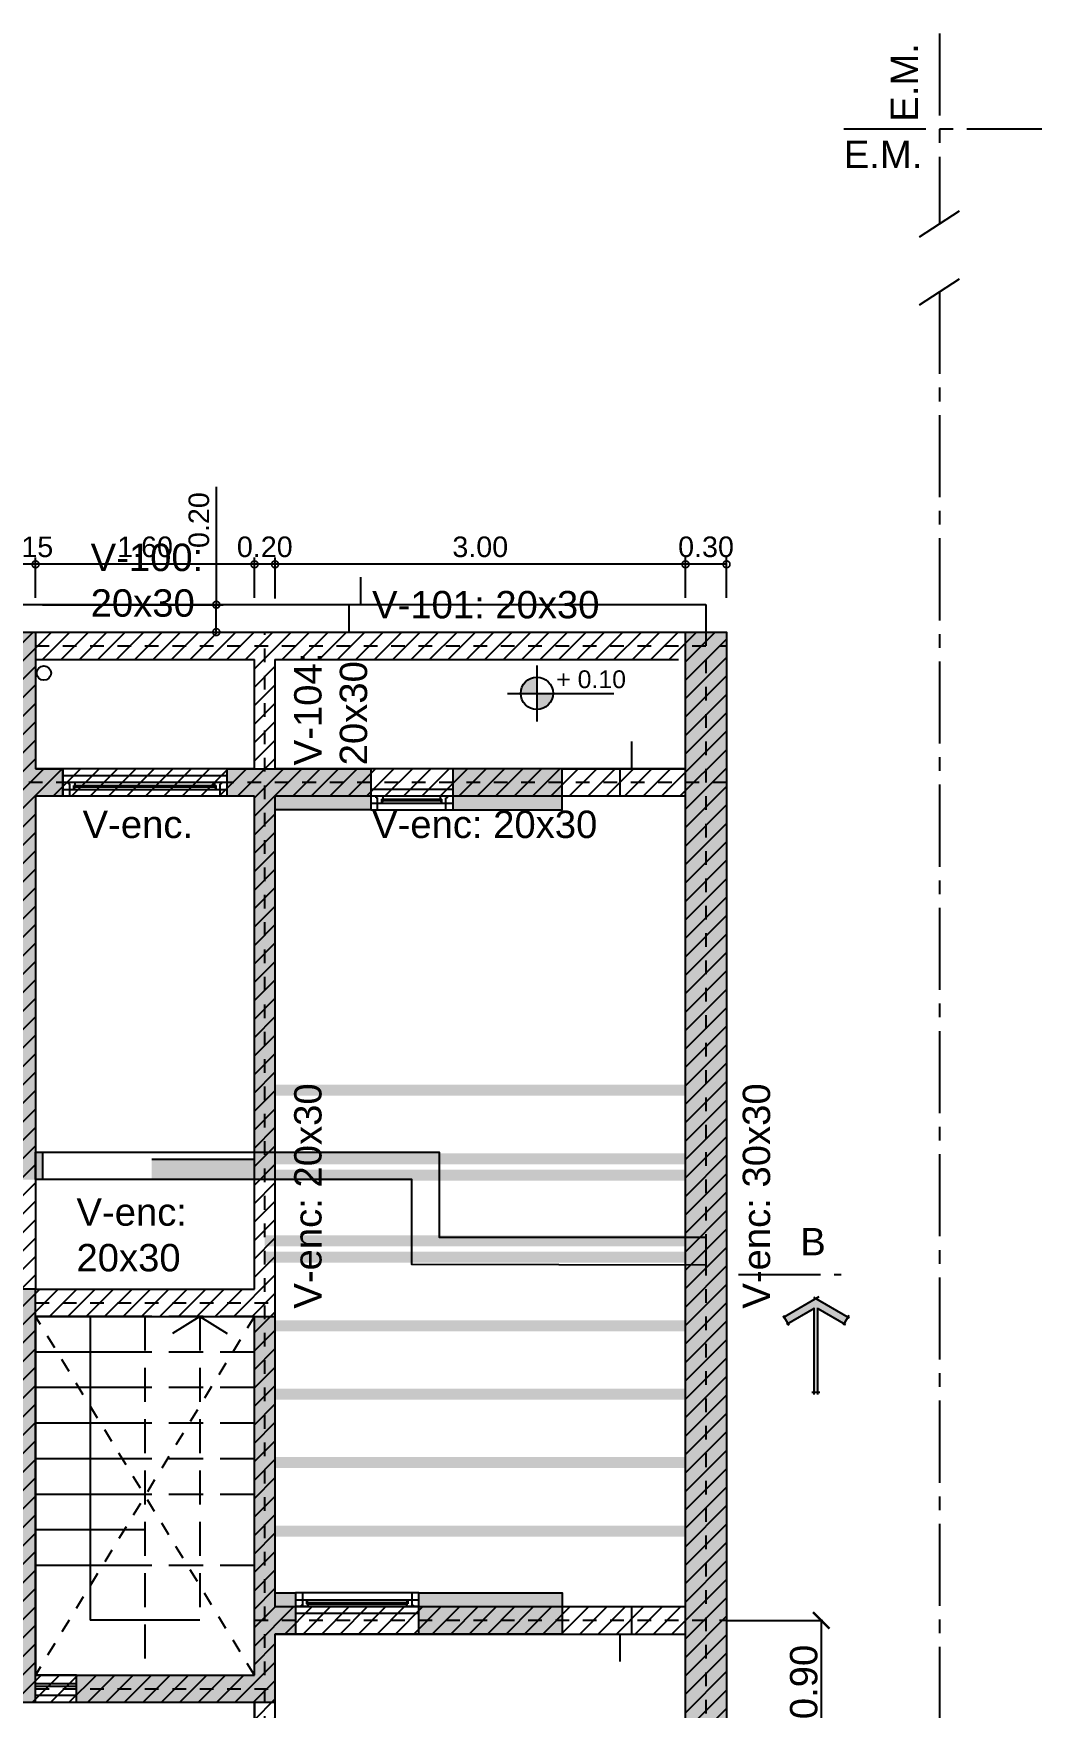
# Model space of a CAD drawing. Header units: millimetres. Extents: x 141 to 475, y -20 to 129.
# Drawn here: x 369.08 to 376.37, y 14.34 to 26.57 of the extents above; entities that cross this region are included whole.
import ezdxf

# ---------------------------------------------------------------- set-up
doc = ezdxf.new("R2010")
doc.units = ezdxf.units.MM
doc.header["$LTSCALE"] = 0.1
doc.header["$MEASUREMENT"] = 0
doc.header["$PDMODE"] = 3
doc.header["$PDSIZE"] = 0.1
for name, pattern in [('ACAD_ISO02W100', [15, 12, -3]), ('ACAD_ISO04W100', [30, 24, -3, 0, -3]), ('ACAD_ISO10W100', [18, 12, -3, 0, -3]), ('RAYITAS', [0.375, 0.25, -0.125]), ('TRAZOS2', [0.375, 0.25, -0.125])]:
    doc.linetypes.add(name, pattern=pattern)
doc.layers.get('DEFPOINTS').update_dxf_attribs({"color": 1})
for name, color, linetype in [('Carpinterias', 7, 'Continuous'), ('CONTORNO VIGA', 4, 'Continuous'), ('Cotas', 1, 'Continuous'), ('Cubierta', 7, 'Continuous'), ('EJE VIGA', 3, 'ACAD_ISO10W100'), ('EJES', 6, 'Continuous'), ('ELMER', 2, 'Continuous'), ('Equipamiento', 7, 'Continuous'), ('FUNDACIONES-COTAS', 3, 'Continuous'), ('Muros', 7, 'Continuous'), ('Proyecciones', 1, 'Continuous'), ('Sombras', 7, 'Continuous'), ('Textos', 7, 'Continuous')]:
    doc.layers.add(name, color=color, linetype=linetype)
doc.styles.add('ARIAL', font='arial.ttf', dxfattribs={"height": 0.18})
doc.styles.add('Arial20', font='arial.ttf', dxfattribs={"height": 0.2})
doc.styles.add('Diego', font='arial.ttf')
doc.styles.get("Standard").update_dxf_attribs({"font": 'arial.ttf'})
doc.dimstyles.new('Cota Diego', dxfattribs={"dimtxt": 0.185, "dimasz": 0.1, "dimexe": 0.05, "dimexo": 0.05, "dimgap": 0.05, "dimtad": 1, "dimdsep": 46, "dimtxsty": 'Standard', "dimblk": 'DOTSMALL', "dimcen": 0.05, "dimclrd": 1, "dimclre": 1, "dimclrt": 1, "dimadec": 0, "dimazin": 0, "dimtfac": 1, "dimtmove": 0, "dimatfit": 3, "dimldrblk": 'DOTSMALL', "dimfxl": 1, "dimlwe": -1, "dimarcsym": 0})
doc.dimstyles.new('COTA-1-100', dxfattribs={"dimtxt": 0.2, "dimasz": 0.12, "dimexe": 0.012, "dimexo": 0.15, "dimgap": 0.025, "dimtad": 1, "dimzin": 0, "dimdsep": 46, "dimtxsty": 'Arial20', "dimblk1": 'ARCHTICK', "dimblk2": 'ARCHTICK', "dimsah": 1, "dimcen": 0.09, "dimclrd": 256, "dimclre": 256, "dimclrt": 256, "dimazin": 0, "dimtfac": 1, "dimtofl": 0, "dimtmove": 2, "dimatfit": 3, "dimldrblk": 'ARCHTICK', "dimfxl": 1, "dimtolj": 1, "dimtzin": 0, "dimarcsym": 0})

# ---------------------------------------------------------------- blocks, each defined once
blk = doc.blocks.new('vcdpx')
at = {"layer": 'Carpinterias', "color": 2}
for p, q in [((355.865, 493.122), (355.265, 493.122)), ((355.865, 492.972), (355.265, 492.972)), ((355.865, 492.922), (355.265, 492.922)), ((355.265, 492.872), (355.865, 492.872)), ((355.305, 492.912), (355.305, 492.922)), ((355.305, 492.912), (355.315, 492.912)), ((355.315, 492.822), (355.315, 492.912)), ((355.355, 492.902), (355.345, 492.902)), ((355.345, 492.872), (355.345, 492.902)), ((355.345, 492.892), (355.355, 492.892)), ((355.355, 492.902), (355.355, 492.922)), ((355.775, 492.902), (355.775, 492.922)), ((355.775, 492.902), (355.785, 492.902)), ((355.785, 492.892), (355.775, 492.892)), ((355.785, 492.872), (355.785, 492.902)), ((355.825, 492.912), (355.815, 492.912)), ((355.815, 492.822), (355.815, 492.912)), ((355.825, 492.912), (355.825, 492.922)), ((355.865, 492.822), (355.265, 492.822))]:
    blk.add_line(p, q, dxfattribs=at)
at = {"layer": 'Carpinterias', "color": 1}
for p, q in [((355.345, 492.902), (355.785, 492.902)), ((355.345, 492.892), (355.785, 492.892))]:
    blk.add_line(p, q, dxfattribs=at)
at = {"layer": 'Carpinterias', "color": 2}
for centre, start, end in [((355.345, 492.892), 270, 0), ((355.785, 492.892), 180, 270)]:
    blk.add_arc(centre, 0.01, start, end, dxfattribs=at)
blk = doc.blocks.new('SDFGBB')
blk.add_hatch(color=256).paths.add_polyline_path([(-0.353, 0.316), (-0.402, 0.232), (0, 0), (0.402, 0.232), (0.353, 0.316), (0.024, 0.126), (0.024, 1.177), (-0.022, 1.177), (-0.022, 0.124)])
for p, q in [((-0.051, 1.177), (0.05, 1.177)), ((-0.022, 1.205), (-0.022, 0.116)), ((0.024, 1.205), (0.024, 0.116)), ((0.037, -0.022), (-0.418, 0.241)), ((-0.412, 0.214), (-0.343, 0.333)), ((-0.022, 0.124), (-0.37, 0.325)), ((-0.033, -0.019), (0.418, 0.241)), ((0.024, 0.126), (0.37, 0.325)), ((0.412, 0.214), (0.343, 0.333))]:
    blk.add_line(p, q)
blk = doc.blocks.new('_DotSmall')
at = {"color": 0, "linetype": 'ByBlock', "const_width": 0.5}
blk.add_lwpolyline([(-0.0625, 0, 1), (0.0625, 0, 1)], format="xyb", close=True, dxfattribs=at)
blk = doc.blocks.new('*D384')
at = {"color": 1, "linetype": 'Continuous', "transparency": 16777216}
for p, q in [((373.844, 22.6), (373.844, 22.744)), ((374.144, 22.449), (374.144, 22.744))]:
    blk.add_line(p, q, dxfattribs=at)
at = {"color": 1, "linetype": 'Continuous', "lineweight": -2, "transparency": 16777216}
blk.add_line((374.144, 22.694), (373.844, 22.694), dxfattribs=at)
at = {"layer": 'DEFPOINTS', "color": 0, "linetype": 'Continuous', "transparency": 16777216}
for p in [(373.844, 22.694), (373.844, 22.55), (374.144, 22.399)]:
    blk.add_point(p, dxfattribs=at)
at = {"color": 1, "linetype": 'Continuous', "lineweight": -2, "transparency": 16777216, "xscale": 0.1, "yscale": 0.1, "zscale": 0.1, "rotation": 180}
blk.add_blockref('_DotSmall', (373.844, 22.694), dxfattribs=at)
at = {"color": 1, "linetype": 'Continuous', "lineweight": -2, "transparency": 16777216, "xscale": 0.1, "yscale": 0.1, "zscale": 0.1}
blk.add_blockref('_DotSmall', (374.144, 22.694), dxfattribs=at)
at = {"color": 1, "linetype": 'Continuous', "transparency": 16777216, "insert": (373.994, 22.821), "char_height": 0.15, "attachment_point": 5}
blk.add_mtext('0.30', dxfattribs=at)
blk = doc.blocks.new('*D385')
at = {"color": 1, "linetype": 'Continuous', "transparency": 16777216}
for p, q in [((370.844, 22.444), (370.844, 22.744)), ((373.844, 22.449), (373.844, 22.744))]:
    blk.add_line(p, q, dxfattribs=at)
at = {"color": 1, "linetype": 'Continuous', "lineweight": -2, "transparency": 16777216}
blk.add_line((373.844, 22.694), (370.844, 22.694), dxfattribs=at)
at = {"layer": 'DEFPOINTS', "color": 0, "linetype": 'Continuous', "transparency": 16777216}
for p in [(370.844, 22.694), (370.844, 22.394), (373.844, 22.399)]:
    blk.add_point(p, dxfattribs=at)
at = {"color": 1, "linetype": 'Continuous', "lineweight": -2, "transparency": 16777216, "xscale": 0.1, "yscale": 0.1, "zscale": 0.1, "rotation": 180}
blk.add_blockref('_DotSmall', (370.844, 22.694), dxfattribs=at)
at = {"color": 1, "linetype": 'Continuous', "lineweight": -2, "transparency": 16777216, "xscale": 0.1, "yscale": 0.1, "zscale": 0.1}
blk.add_blockref('_DotSmall', (373.844, 22.694), dxfattribs=at)
at = {"color": 1, "linetype": 'Continuous', "transparency": 16777216, "insert": (372.344, 22.821), "char_height": 0.15, "attachment_point": 5}
blk.add_mtext('3.00', dxfattribs=at)
blk = doc.blocks.new('*D386')
at = {"color": 1, "linetype": 'Continuous', "transparency": 16777216}
for p, q in [((369.094, 22.583), (369.094, 22.744)), ((370.694, 22.449), (370.694, 22.744))]:
    blk.add_line(p, q, dxfattribs=at)
at = {"color": 1, "linetype": 'Continuous', "lineweight": -2, "transparency": 16777216}
blk.add_line((370.694, 22.694), (369.094, 22.694), dxfattribs=at)
at = {"layer": 'DEFPOINTS', "color": 0, "linetype": 'Continuous', "transparency": 16777216}
for p in [(369.094, 22.694), (369.094, 22.533), (370.694, 22.399)]:
    blk.add_point(p, dxfattribs=at)
at = {"color": 1, "linetype": 'Continuous', "lineweight": -2, "transparency": 16777216, "xscale": 0.1, "yscale": 0.1, "zscale": 0.1, "rotation": 180}
blk.add_blockref('_DotSmall', (369.094, 22.694), dxfattribs=at)
at = {"color": 1, "linetype": 'Continuous', "lineweight": -2, "transparency": 16777216, "xscale": 0.1, "yscale": 0.1, "zscale": 0.1}
blk.add_blockref('_DotSmall', (370.694, 22.694), dxfattribs=at)
at = {"color": 1, "linetype": 'Continuous', "transparency": 16777216, "insert": (369.894, 22.821), "char_height": 0.15, "attachment_point": 5}
blk.add_mtext('1.60', dxfattribs=at)
blk = doc.blocks.new('Nivel Planta')
at = {"layer": 'Cubierta'}
h = blk.add_hatch(color=1, dxfattribs=at)
h.paths.add_polyline_path([(509.851, 209.413, 0.414214), (509.733, 209.295), (509.851, 209.295)])
h.paths.add_polyline_path([(509.969, 209.295), (509.851, 209.295), (509.851, 209.177, 0.414214)])
at = {"layer": 'Cotas', "color": 1}
for p, q in [((509.851, 209.499), (509.851, 209.09)), ((509.636, 209.295), (510.413, 209.295))]:
    blk.add_line(p, q, dxfattribs=at)
blk.add_circle((509.851, 209.295), 0.118, dxfattribs=at)
blk = doc.blocks.new('*D391')
at = {"color": 1, "linetype": 'Continuous', "transparency": 16777216}
for p, q in [((370.694, 22.449), (370.694, 22.744)), ((370.844, 22.449), (370.844, 22.744))]:
    blk.add_line(p, q, dxfattribs=at)
at = {"color": 1, "linetype": 'Continuous', "lineweight": -2, "transparency": 16777216}
blk.add_line((370.844, 22.694), (370.694, 22.694), dxfattribs=at)
at = {"layer": 'DEFPOINTS', "color": 0, "linetype": 'Continuous', "transparency": 16777216}
for p in [(370.694, 22.694), (370.694, 22.399), (370.844, 22.399)]:
    blk.add_point(p, dxfattribs=at)
at = {"color": 1, "linetype": 'Continuous', "lineweight": -2, "transparency": 16777216, "xscale": 0.1, "yscale": 0.1, "zscale": 0.1, "rotation": 180}
blk.add_blockref('_DotSmall', (370.694, 22.694), dxfattribs=at)
at = {"color": 1, "linetype": 'Continuous', "lineweight": -2, "transparency": 16777216, "xscale": 0.1, "yscale": 0.1, "zscale": 0.1}
blk.add_blockref('_DotSmall', (370.844, 22.694), dxfattribs=at)
at = {"color": 1, "linetype": 'Continuous', "transparency": 16777216, "insert": (370.769, 22.821), "char_height": 0.15, "attachment_point": 5}
blk.add_mtext('0.20', dxfattribs=at)
blk = doc.blocks.new('*D390')
at = {"color": 1, "linetype": 'Continuous', "transparency": 16777216}
for p, q in [((368.944, 22.449), (368.944, 22.744)), ((369.094, 22.449), (369.094, 22.744))]:
    blk.add_line(p, q, dxfattribs=at)
at = {"color": 1, "linetype": 'Continuous', "lineweight": -2, "transparency": 16777216}
blk.add_line((369.094, 22.694), (368.944, 22.694), dxfattribs=at)
at = {"layer": 'DEFPOINTS', "color": 0, "linetype": 'Continuous', "transparency": 16777216}
for p in [(368.944, 22.694), (368.944, 22.399), (369.094, 22.399)]:
    blk.add_point(p, dxfattribs=at)
at = {"color": 1, "linetype": 'Continuous', "lineweight": -2, "transparency": 16777216, "xscale": 0.1, "yscale": 0.1, "zscale": 0.1, "rotation": 180}
blk.add_blockref('_DotSmall', (368.944, 22.694), dxfattribs=at)
at = {"color": 1, "linetype": 'Continuous', "lineweight": -2, "transparency": 16777216, "xscale": 0.1, "yscale": 0.1, "zscale": 0.1}
blk.add_blockref('_DotSmall', (369.094, 22.694), dxfattribs=at)
at = {"color": 1, "linetype": 'Continuous', "transparency": 16777216, "insert": (369.019, 22.821), "char_height": 0.15, "attachment_point": 5}
blk.add_mtext('0.15', dxfattribs=at)
blk = doc.blocks.new('*D401')
at = {"color": 1, "linetype": 'Continuous', "lineweight": -2, "transparency": 16777216}
for p in [(370.415, 23.261), (370.415, 22.199)]:
    blk.add_line(p, (370.415, 22.399), dxfattribs=at)
at = {"color": 1, "linetype": 'Continuous', "transparency": 16777216}
for p, q in [((369.144, 22.399), (370.465, 22.399)), ((369.144, 22.199), (370.465, 22.199))]:
    blk.add_line(p, q, dxfattribs=at)
at = {"layer": 'DEFPOINTS', "color": 0, "linetype": 'Continuous', "transparency": 16777216}
for p in [(369.094, 22.399), (370.415, 22.399), (369.094, 22.199)]:
    blk.add_point(p, dxfattribs=at)
at = {"color": 1, "linetype": 'Continuous', "lineweight": -2, "transparency": 16777216, "xscale": 0.1, "yscale": 0.1, "zscale": 0.1}
for p, rotation in [((370.415, 22.399), 90), ((370.415, 22.199), 270)]:
    blk.add_blockref('_DotSmall', p, dxfattribs=dict(at, rotation=rotation))
at = {"color": 1, "linetype": 'Continuous', "transparency": 16777216, "insert": (370.288, 23.017), "char_height": 0.15, "attachment_point": 5, "rotation": 90}
blk.add_mtext('0.20', dxfattribs=at)
blk = doc.blocks.new('_ARCHTICK')
at = {"color": 0, "linetype": 'ByBlock', "const_width": 0.15}
blk.add_lwpolyline([(-0.5, -0.5), (0.5, 0.5)], dxfattribs=at)
blk = doc.blocks.new('*D376')
at = {"layer": 'DEFPOINTS', "color": 0, "transparency": 16777216}
for p in [(373.994, 14.979), (373.994, 14.079), (374.836, 14.079)]:
    blk.add_point(p, dxfattribs=at)
at = {"layer": 'FUNDACIONES-COTAS', "lineweight": -2, "transparency": 16777216}
for p, q in [((374.144, 14.979), (374.848, 14.979)), ((374.836, 14.979), (374.836, 14.079)), ((374.144, 14.079), (374.848, 14.079))]:
    blk.add_line(p, q, dxfattribs=at)
at = {"layer": 'FUNDACIONES-COTAS', "lineweight": -2, "transparency": 16777216, "xscale": 0.12, "yscale": 0.12, "zscale": 0.12}
for p, rotation in [((374.836, 14.979), 90), ((374.836, 14.079), 270)]:
    blk.add_blockref('_ARCHTICK', p, dxfattribs=dict(at, rotation=rotation))
at = {"layer": 'FUNDACIONES-COTAS', "transparency": 16777216, "insert": (374.709, 14.529), "char_height": 0.2, "attachment_point": 5, "rotation": 90, "style": 'Arial20'}
blk.add_mtext('\\A1;0.90', dxfattribs=at)

msp = doc.modelspace()

# ---------------------------------------------------------------- hatches: boundary and pattern name
at = {"layer": 'ELMER', "linetype": 'Continuous', "transparency": 33554559}
h = msp.add_hatch(color=10, dxfattribs=at)
h.dxf.hatch_style = 1
edge = h.paths.add_edge_path()
edge.add_line((365.9435, 20.8994), (368.0435, 20.8994))
edge.add_line((368.0435, 20.8994), (368.0435, 21.1994))
edge.add_line((368.0435, 21.1994), (365.9435, 21.1994))
edge.add_line((365.9435, 21.1994), (365.9435, 21.3494))
edge.add_line((365.9435, 21.3494), (365.6435, 21.3494))
edge.add_line((365.6435, 21.3494), (365.6435, 21.1994))
edge.add_line((365.6435, 21.1994), (365.6435, 18.7334))
edge.add_arc((365.8093, 17.2454), 1.4972, 84.85619, 96.35658, ccw=False)
edge.add_line((365.9435, 18.7366), (365.9435, 20.8994))
edge = h.paths.add_edge_path()
edge.add_arc((365.8093, 17.2454), 1.4972, 84.85619, 96.35658)
edge.add_line((365.6435, 18.7334), (365.6435, 17.0994))
edge.add_line((365.6435, 17.0994), (365.6435, 16.9494))
edge.add_line((365.6435, 16.9494), (365.9435, 16.9494))
edge.add_line((365.9435, 16.9494), (365.9435, 17.0994))
edge.add_line((365.9435, 17.0994), (367.2994, 17.0994))
edge.add_arc((365.8093, 17.2454), 1.4972, 354.40321, 360)
edge.add_arc((365.8093, 17.2454), 1.4972, 0, 5.90299)
edge.add_line((367.2986, 17.3994), (365.9435, 17.3994))
edge.add_line((365.9435, 17.3994), (365.9435, 18.7366))
edge = h.paths.add_edge_path()
edge.add_line((367.8935, 17.3994), (367.2986, 17.3994))
edge.add_arc((365.8093, 17.2454), 1.4972, 0, 5.90299, ccw=False)
edge.add_arc((365.8093, 17.2454), 1.4972, 354.40321, 360, ccw=False)
edge.add_line((367.2994, 17.0994), (367.8935, 17.0994))
edge.add_line((367.8935, 17.0994), (367.8935, 17.3994))
h.paths.add_polyline_path([(369.0935, 17.3994), (368.1935, 17.3994), (368.1935, 17.0994), (368.8935, 17.0994), (368.8935, 14.3794), (369.0935, 14.3794)])
h.paths.add_polyline_path([(370.8435, 14.8794), (370.9947, 14.8794), (370.9947, 15.1794), (370.8441, 15.1794), (370.8435, 17.1994), (370.6935, 17.1994), (370.6935, 14.5794), (369.3935, 14.5794), (369.3935, 14.3794), (370.8435, 14.3794)])
h.paths.add_polyline_path([(372.9435, 15.1794), (371.8947, 15.1794), (371.8947, 14.8794), (372.9435, 14.8794)])
h.paths.add_polyline_path([(373.9935, 22.1994), (373.8435, 22.1994), (373.8435, 13.9794), (373.9935, 13.9794)])
h.paths.add_polyline_path([(374.1435, 22.1994), (373.9935, 22.1994), (373.9935, 13.9794), (374.1435, 13.9794)])
h.paths.add_polyline_path([(370.8435, 20.8994), (371.5435, 20.8994), (371.5435, 21.1994), (370.4935, 21.1994), (370.4935, 20.9994), (370.6935, 20.9994), (370.6935, 18.3494), (369.9435, 18.3494), (369.9435, 18.1994), (370.8435, 18.1994)])
h.paths.add_polyline_path([(369.1435, 18.3994), (369.0935, 18.3994), (369.0935, 20.9994), (369.2935, 20.9994), (369.2935, 21.1994), (369.0935, 21.1994), (369.0935, 22.1994), (368.9435, 22.1994), (368.9435, 18.1994), (369.1435, 18.1994)])
h.paths.add_polyline_path([(372.9435, 21.1994), (372.1435, 21.1994), (372.1435, 20.8994), (372.9435, 20.8994)])
at = {"layer": 'Sombras', "true_color": 0x2776bb}
h = msp.add_hatch(dxfattribs=at)
h.set_pattern_fill('ANSI31', color=152, scale=0.03)
h.set_pattern_definition([(45, (162.10185, -3.59805), (-0.06735192, 0.06735192), [])])
h.paths.add_polyline_path([(374.1435, 22.1994), (370.8435, 22.1994), (368.8935, 22.1994), (368.8935, 21.1994), (368.8935, 17.0994), (368.8935, 14.3794), (370.6935, 14.3794), (370.6935, 13.9794), (374.1435, 13.9794)])
h.paths.add_polyline_path([(370.8435, 21.1994), (370.8435, 21.9994), (373.8435, 21.9994), (373.8435, 21.1994)], flags=16)
h.paths.add_polyline_path([(370.8435, 20.9994), (373.8435, 20.9994), (373.8435, 15.0794), (370.8435, 15.0794)], flags=16)
h.paths.add_polyline_path([(370.6935, 21.1994), (369.0935, 21.1994), (369.0935, 21.9994), (370.6935, 21.9994)], flags=16)
h.paths.add_polyline_path([(370.6935, 20.9994), (370.6935, 17.3994), (369.0935, 17.3994), (369.0935, 20.9994)], flags=16)
h.paths.add_polyline_path([(370.6935, 17.1994), (370.6935, 14.5794), (369.0935, 14.5794), (369.0935, 17.1994)], flags=16)
h.paths.add_polyline_path([(370.8435, 14.8794), (373.8435, 14.8794), (373.8435, 14.1794), (370.8435, 14.1794)], flags=16)

# ---------------------------------------------------------------- linework, layer by layer
at = {"color": 2, "linetype": 'RAYITAS', "ltscale": 10, "transparency": 33554559}
for p, q in [((369.8935, 17.1994), (369.8935, 14.5794)), ((370.6935, 17.1994), (369.8935, 17.1994)), ((370.2935, 17.1994), (370.0935, 17.0744)), ((370.2935, 17.1994), (370.2935, 14.9794)), ((370.2935, 17.1994), (370.4935, 17.0744)), ((370.6935, 15.1794), (370.6935, 17.1994)), ((370.6935, 16.9394), (369.8935, 16.9394)), ((370.6935, 16.6794), (369.8935, 16.6794)), ((370.6935, 16.4194), (369.8935, 16.4194)), ((370.6935, 16.1594), (369.8935, 16.1594)), ((370.6935, 15.8994), (369.8935, 15.8994)), ((370.6935, 15.3794), (369.8935, 15.3794))]:
    msp.add_line(p, q, dxfattribs=at)
at = {"color": 1, "linetype": 'Continuous'}
for points in [[(375.5544, 25.0864), (375.8469, 25.2767)], [(375.5544, 24.5896), (375.8469, 24.7799)]]:
    msp.add_lwpolyline(points, dxfattribs=at)
at = {"layer": 'Carpinterias', "color": 2, "transparency": 33554559}
for p, q in [((370.4935, 21.1994), (369.2935, 21.1994)), ((370.4935, 21.1494), (369.2935, 21.1494)), ((370.4935, 21.0994), (369.2935, 21.0994)), ((369.2935, 21.0494), (370.4935, 21.0494)), ((369.3335, 21.0894), (369.3335, 21.0994)), ((369.3335, 21.0894), (369.3435, 21.0894)), ((369.3435, 20.9994), (369.3435, 21.0894)), ((369.3835, 21.0794), (369.3735, 21.0794)), ((369.3735, 21.0494), (369.3735, 21.0794)), ((369.3735, 21.0694), (369.3835, 21.0694)), ((369.3835, 21.0794), (369.3835, 21.0994)), ((370.4035, 21.0794), (370.4035, 21.0994)), ((370.4035, 21.0794), (370.4135, 21.0794)), ((370.4135, 21.0694), (370.4035, 21.0694)), ((370.4135, 21.0494), (370.4135, 21.0794)), ((370.4535, 21.0894), (370.4435, 21.0894)), ((370.4435, 20.9994), (370.4435, 21.0894)), ((370.4535, 21.0894), (370.4535, 21.0994)), ((370.4935, 20.9994), (369.2935, 20.9994)), ((371.8947, 15.1794), (370.9947, 15.1794)), ((371.0447, 15.1794), (371.0447, 15.0894)), ((371.8447, 15.1794), (371.8447, 15.0894)), ((370.9947, 15.1294), (371.8947, 15.1294)), ((371.8947, 15.0794), (370.9947, 15.0794)), ((371.0347, 15.0894), (371.0447, 15.0894)), ((371.0347, 15.0894), (371.0347, 15.0794)), ((371.0747, 15.1294), (371.0747, 15.0994)), ((371.0747, 15.1094), (371.0847, 15.1094)), ((371.0847, 15.0994), (371.0747, 15.0994)), ((371.0847, 15.0994), (371.0847, 15.0794)), ((371.8147, 15.1094), (371.8047, 15.1094)), ((371.8047, 15.0994), (371.8147, 15.0994)), ((371.8047, 15.0994), (371.8047, 15.0794)), ((371.8147, 15.1294), (371.8147, 15.0994)), ((371.8547, 15.0894), (371.8447, 15.0894)), ((371.8547, 15.0894), (371.8547, 15.0794)), ((371.8947, 15.0294), (370.9947, 15.0294)), ((371.8947, 14.8794), (370.9947, 14.8794)), ((369.3935, 14.5794), (369.0935, 14.5794)), ((369.3935, 14.5149), (369.0935, 14.5149)), ((369.3935, 14.4949), (369.0935, 14.4949)), ((369.3935, 14.4294), (369.0935, 14.4294))]:
    msp.add_line(p, q, dxfattribs=at)
at = {"layer": 'Carpinterias', "color": 1, "transparency": 33554559}
for p, q in [((369.3735, 21.0794), (370.4135, 21.0794)), ((369.3735, 21.0694), (370.4135, 21.0694)), ((371.0747, 15.1094), (371.8147, 15.1094)), ((371.0747, 15.0994), (371.8147, 15.0994))]:
    msp.add_line(p, q, dxfattribs=at)
at = {"layer": 'Carpinterias', "color": 2, "transparency": 33554559}
for centre, start, end in [((369.3735, 21.0694), 270, 0), ((370.4135, 21.0694), 180, 270), ((371.0747, 15.1094), 0, 90), ((371.8147, 15.1094), 90, 180)]:
    msp.add_arc(centre, 0.01, start, end, dxfattribs=at)
at = {"layer": 'CONTORNO VIGA'}
for p, q in [((368.8935, 22.1994), (370.8435, 22.1994)), ((369.0935, 21.9994), (370.6935, 21.9994)), ((369.0935, 21.9994), (369.0935, 21.1994)), ((370.8435, 21.9994), (370.8435, 21.1994)), ((370.8435, 21.9994), (373.7935, 21.9994)), ((373.8435, 21.1994), (373.8435, 21.9994)), ((369.0935, 20.9994), (369.0935, 17.3994)), ((370.8435, 20.9994), (370.8435, 15.0794)), ((373.8435, 15.0794), (373.8435, 20.9994)), ((369.0935, 17.3994), (370.6935, 17.3994)), ((369.0935, 17.1994), (369.0935, 14.5794)), ((369.0935, 17.1994), (370.6935, 17.1994)), ((370.8435, 14.8794), (370.8435, 14.1794)), ((373.8435, 14.1794), (373.8435, 14.8794)), ((369.0935, 14.5794), (370.6935, 14.5794)), ((370.6935, 14.3794), (368.8935, 14.3794))]:
    msp.add_line(p, q, dxfattribs=at)
for points in [[(370.8435, 22.1994), (374.1435, 22.1994), (374.1435, 13.9794), (370.6935, 13.9794), (370.6935, 14.3794)], [(370.6935, 21.1994), (370.6935, 21.9994)], [(370.6935, 21.1994), (369.0935, 21.1994)], [(373.8435, 21.1994), (370.8435, 21.1994)], [(370.6935, 20.9994), (369.0935, 20.9994)], [(370.6935, 17.3994), (370.6935, 20.9994)], [(373.8435, 20.9994), (370.8435, 20.9994)], [(370.6935, 14.5794), (370.6935, 17.1994)], [(370.8435, 15.0794), (373.8435, 15.0794)], [(370.8435, 14.8794), (373.8435, 14.8794)]]:
    msp.add_lwpolyline(points, dxfattribs=at)
at = {"layer": 'Cotas', "linetype": 'TRAZOS2', "ltscale": 10, "transparency": 33554559}
msp.add_line((368.9435, 22.1994), (373.9935, 22.1994), dxfattribs=at)
at = {"layer": 'Cotas', "linetype": 'ACAD_ISO02W100', "ltscale": 0.05}
for p, q in [((370.6935, 17.1994), (369.0935, 14.5794)), ((370.6935, 14.5794), (369.0935, 17.1994))]:
    msp.add_line(p, q, dxfattribs=at)
at = {"layer": 'Cotas', "linetype": 'TRAZOS2', "ltscale": 10, "transparency": 33554559}
msp.add_lwpolyline([(370.6935, 14.3794), (370.6935, 13.9794), (373.9935, 13.9794)], dxfattribs=at)
at = {"layer": 'EJE VIGA', "ltscale": 0.05}
for p, q in [((370.7685, 13.9794), (370.7685, 22.1994)), ((373.9935, 22.1994), (373.9935, 13.9794)), ((368.8935, 22.0994), (374.1435, 22.0994)), ((374.1435, 21.0994), (368.8935, 21.0994)), ((368.8935, 17.2994), (370.8435, 17.2994)), ((368.8935, 14.4794), (370.8435, 14.4794))]:
    msp.add_line(p, q, dxfattribs=at)
msp.add_lwpolyline([(370.6935, 14.9794), (374.1435, 14.9794)], dxfattribs=at)
at = {"layer": 'EJES', "linetype": 'ACAD_ISO04W100', "ltscale": 0.25}
for p, q in [((375.7007, 26.5721), (375.7007, 25.1815)), ((386.4007, 25.8721), (375.0007, 25.8721)), ((375.7007, 24.6847), (375.7007, 8.1721))]:
    msp.add_line(p, q, dxfattribs=at)
at = {"layer": 'Equipamiento', "color": 2, "transparency": 33554559}
for p, q in [((371.4685, 22.5994), (371.4685, 22.3994)), ((368.0435, 22.3994), (373.9935, 22.3994)), ((371.384, 22.3994), (371.384, 22.1994)), ((371.384, 22.3994), (371.4685, 22.3994)), ((373.9935, 22.3994), (373.9935, 22.1994)), ((373.4486, 21.3994), (373.4486, 21.1994)), ((372.9435, 21.1994), (373.8435, 21.1994)), ((373.3641, 21.1994), (373.3641, 20.9994)), ((373.3641, 21.1994), (373.4486, 21.1994)), ((369.8935, 17.1994), (369.0935, 17.1994)), ((369.4935, 17.1994), (369.4935, 14.9794)), ((369.8935, 16.9394), (369.0935, 16.9394)), ((369.8935, 16.6794), (369.0935, 16.6794)), ((369.8935, 16.4194), (369.0935, 16.4194)), ((369.8935, 16.1594), (369.0935, 16.1594)), ((369.8935, 15.8994), (369.0935, 15.8994)), ((369.8935, 15.6394), (369.0935, 15.6394)), ((369.8935, 15.3794), (369.0935, 15.3794)), ((373.4486, 15.0794), (373.4486, 14.8794)), ((370.2935, 14.9794), (369.4935, 14.9794)), ((372.9435, 14.8794), (373.8435, 14.8794)), ((373.3641, 14.8794), (373.3641, 14.6794)), ((373.3641, 14.8794), (373.4486, 14.8794))]:
    msp.add_line(p, q, dxfattribs=at)
at = {"layer": 'Muros', "color": 5, "transparency": 33554559}
for p, q in [((368.9435, 22.1994), (369.0935, 22.1994)), ((369.0935, 22.1994), (369.0935, 21.1994)), ((369.0935, 21.1994), (369.2935, 21.1994)), ((369.2935, 20.9994), (369.2935, 21.1994)), ((369.2935, 21.1994), (369.2935, 20.9994)), ((370.4935, 20.9994), (370.4935, 21.1994)), ((370.4935, 21.1994), (371.5435, 21.1994)), ((371.5435, 21.1994), (371.5435, 20.8994)), ((369.2935, 20.9994), (369.0935, 20.9994)), ((369.0935, 20.9994), (369.0935, 18.3994)), ((370.6935, 20.9994), (370.4935, 20.9994)), ((370.6935, 18.3494), (370.6935, 20.9994)), ((371.5435, 20.8994), (370.8435, 20.8994)), ((370.8435, 20.8994), (370.8435, 18.1994)), ((369.0935, 18.3994), (369.1435, 18.3994)), ((369.1435, 18.3994), (369.1435, 18.1994)), ((369.9435, 18.3494), (370.6935, 18.3494)), ((370.8435, 18.1994), (369.9435, 18.1994)), ((369.0935, 17.3994), (368.1935, 17.3994)), ((369.0935, 14.3794), (369.0935, 17.3994)), ((370.6935, 14.5794), (370.6935, 15.1794)), ((370.8435, 15.1794), (370.9935, 15.1794)), ((370.9947, 15.1794), (370.9947, 14.8794)), ((370.8435, 14.8794), (370.8435, 14.3794)), ((370.9947, 14.8794), (370.8435, 14.8794)), ((369.3935, 14.5794), (370.6935, 14.5794)), ((369.3935, 14.3794), (369.3935, 14.5794)), ((369.0935, 14.3794), (368.8935, 14.3794)), ((370.8435, 14.3794), (369.3935, 14.3794))]:
    msp.add_line(p, q, dxfattribs=at)
for points in [[(373.8435, 22.1994), (374.1435, 22.1994), (374.1435, 13.9794), (373.8435, 13.9794), (373.8435, 22.1994)], [(370.6935, 15.1794), (370.6935, 17.1994), (370.8435, 17.1994), (370.8435, 15.1794)]]:
    msp.add_lwpolyline(points, dxfattribs=at)
for points in [[(372.9435, 21.1994), (372.1435, 21.1994), (372.1435, 20.8994), (372.9435, 20.8994)], [(371.8947, 15.1794), (372.9435, 15.1794), (372.9435, 14.8794), (371.8947, 14.8794)]]:
    msp.add_lwpolyline(points, close=True, dxfattribs=at)
at = {"layer": 'Muros', "color": 1, "transparency": 33554559}
msp.add_circle((369.1545, 21.8994), 0.0525, dxfattribs=at)
at = {"layer": 'Proyecciones', "color": 8, "linetype": 'ACAD_ISO04W100', "ltscale": 0.25, "transparency": 33554559}
msp.add_line((374.2305, 17.5054), (374.9805, 17.5054), dxfattribs=at)
at = {"layer": 'Sombras', "color": 114, "true_color": 0x139b48, "transparency": 33554534, "const_width": 0.08}
for points in [[(370.7685, 18.8515), (373.9935, 18.8515)], [(370.7685, 18.3515), (373.9935, 18.3515)], [(370.7685, 18.2315), (373.9935, 18.2315)], [(370.7685, 17.7515), (373.9935, 17.7515)], [(370.7685, 17.6315), (373.9935, 17.6315)], [(370.7685, 17.1315), (373.9935, 17.1315)], [(370.7685, 16.6315), (373.9935, 16.6315)], [(370.7685, 16.1315), (373.9935, 16.1315)], [(370.7685, 15.6315), (373.9935, 15.6315)]]:
    msp.add_lwpolyline(points, dxfattribs=at)
at = {"layer": 'Sombras'}
msp.add_lwpolyline([(369.0935, 18.4001), (372.0435, 18.4001), (372.0435, 17.7794), (373.9935, 17.7794), (373.9935, 17.5746), (371.8435, 17.5794), (371.8435, 18.1994), (369.0935, 18.1994), (369.0935, 18.4001)], dxfattribs=at)

# ---------------------------------------------------------------- block references
at = {"layer": 'Cubierta', "color": 1, "transparency": 33554559}
msp.add_blockref('Nivel Planta', (-137.0934, -187.5436), dxfattribs=at)
at = {"layer": 'Muros', "color": 1, "transparency": 33554559}
msp.add_blockref('vcdpx', (16.2785, -471.9228), dxfattribs=at)
at = {"layer": 'Textos', "color": 8, "ltscale": 0.01, "transparency": 33554559, "xscale": -0.5804296196057521, "yscale": 0.5804296196057521, "zscale": 0.5804296196057521, "rotation": 180}
msp.add_blockref('SDFGBB', (374.7974, 17.3296), dxfattribs=at)

# ---------------------------------------------------------------- texts
at = {"layer": 'Cubierta', "color": 1, "transparency": 33554559, "insert": (372.8992, 21.9195), "char_height": 0.26, "width": 1.302589, "attachment_point": 1}
msp.add_mtext('{\\H0.5x;+ 0.10}', dxfattribs=at)
at = {"layer": 'Textos', "color": 2, "insert": (375.3432, 26.5019), "char_height": 0.2, "width": 0.738387, "attachment_point": 3, "rotation": 90, "style": 'Diego'}
msp.add_mtext('E.M.', dxfattribs=at)
at = {"layer": 'Textos', "color": 2, "insert": (375.0006, 25.5884), "char_height": 0.2, "width": 0.738387, "attachment_point": 7, "style": 'Diego'}
msp.add_mtext('E.M.', dxfattribs=at)
at = {"layer": 'Textos', "color": 2, "ltscale": 0.01, "char_height": 0.2, "attachment_point": 1, "style": 'ARIAL'}
for s, insert, width in [('V-100: 20x30', (369.4965, 22.8449), 1.540138), ('V-101: 20x30', (371.5533, 22.4995), 1.851523), ('V-enc.', (369.4376, 20.8945), 1.851523), ('V-enc: 20x30', (371.5533, 20.8945), 1.851523), ('V-enc: 20x30', (369.3929, 18.0622), 1.350177)]:
    msp.add_mtext(s, dxfattribs=dict(at, insert=insert, width=width))
at = {"layer": 'Textos', "color": 2, "ltscale": 0.01, "char_height": 0.2, "attachment_point": 1, "rotation": 90, "style": 'ARIAL'}
for s, insert, width in [('V-104: 20x30', (370.9838, 21.2255), 1.045062), ('V-enc: 20x30', (370.9838, 17.2562), 1.851523), ('V-enc: 30x30', (374.2624, 17.2562), 1.851523)]:
    msp.add_mtext(s, dxfattribs=dict(at, insert=insert, width=width))
at = {"layer": 'Textos', "color": 8, "ltscale": 0.01, "transparency": 33554559, "insert": (374.8692, 17.8459), "char_height": 0.2, "width": 0.349669, "attachment_point": 3, "style": 'Diego'}
msp.add_mtext('B', dxfattribs=at)

# ---------------------------------------------------------------- dimensions: what is measured, and where the dimension line sits
at = {"color": 1, "linetype": 'Continuous', "transparency": 33554559}
dim = msp.add_linear_dim(base=(370.4151, 22.3994), p1=(369.0935, 22.1994), p2=(369.0935, 22.3994), angle=90, dimstyle='Cota Diego', override={"dimtxt": 0.15, "dimzin": 0, "dimtmove": 1, "dimfxl": 0.08}, dxfattribs=at)
dim.commit()
dim.dimension.update_dxf_attribs({"geometry": '*D401', "text_midpoint": (370.4151, 23.0168), "dimtype": 160})
for base, p1, p2, picture, middle in [((368.9435, 22.6941), (369.0935, 22.3994), (368.9435, 22.3994), '*D390', (369.0185, 22.6941)), ((373.8435, 22.6941), (374.1435, 22.3994), (373.8435, 22.5496), '*D384', (373.9935, 22.6941))]:
    dim = msp.add_linear_dim(base=base, p1=p1, p2=p2, dimstyle='Cota Diego', override={"dimtxt": 0.15, "dimzin": 0, "dimtmove": 1, "dimfxl": 0.08}, dxfattribs=at)
    dim.commit()
    dim.dimension.update_dxf_attribs({"geometry": picture, "text_midpoint": middle, "dimtype": 160})
for base, p1, p2, picture, middle in [((369.0935, 22.6941), (370.6937, 22.3994), (369.0935, 22.5326), '*D386', (369.8936, 22.8207)), ((370.8435, 22.6941), (373.8435, 22.3994), (370.8435, 22.3943), '*D385', (372.3435, 22.8208))]:
    dim = msp.add_linear_dim(base=base, p1=p1, p2=p2, dimstyle='Cota Diego', override={"dimtxt": 0.15, "dimzin": 0, "dimtmove": 1, "dimfxl": 0.08}, dxfattribs=at)
    dim.commit()
    dim.dimension.update_dxf_attribs({"geometry": picture, "text_midpoint": middle})
dim = msp.add_linear_dim(base=(370.6937, 22.6941), p1=(370.8437, 22.3994), p2=(370.6937, 22.3994), text='0.20', dimstyle='Cota Diego', override={"dimtxt": 0.15, "dimzin": 0, "dimtmove": 1, "dimfxl": 0.08}, dxfattribs=at)
dim.commit()
dim.dimension.update_dxf_attribs({"geometry": '*D391', "text_midpoint": (370.7687, 22.6941), "dimtype": 160})
at = {"layer": 'FUNDACIONES-COTAS'}
dim = msp.add_linear_dim(base=(374.8359, 14.0794), p1=(373.9935, 14.9794), p2=(373.9935, 14.0794), angle=90, dimstyle='COTA-1-100', dxfattribs=at)
dim.commit()
dim.dimension.update_dxf_attribs({"geometry": '*D376', "text_midpoint": (374.7088, 14.5294)})

doc.saveas('drawing.dxf')
